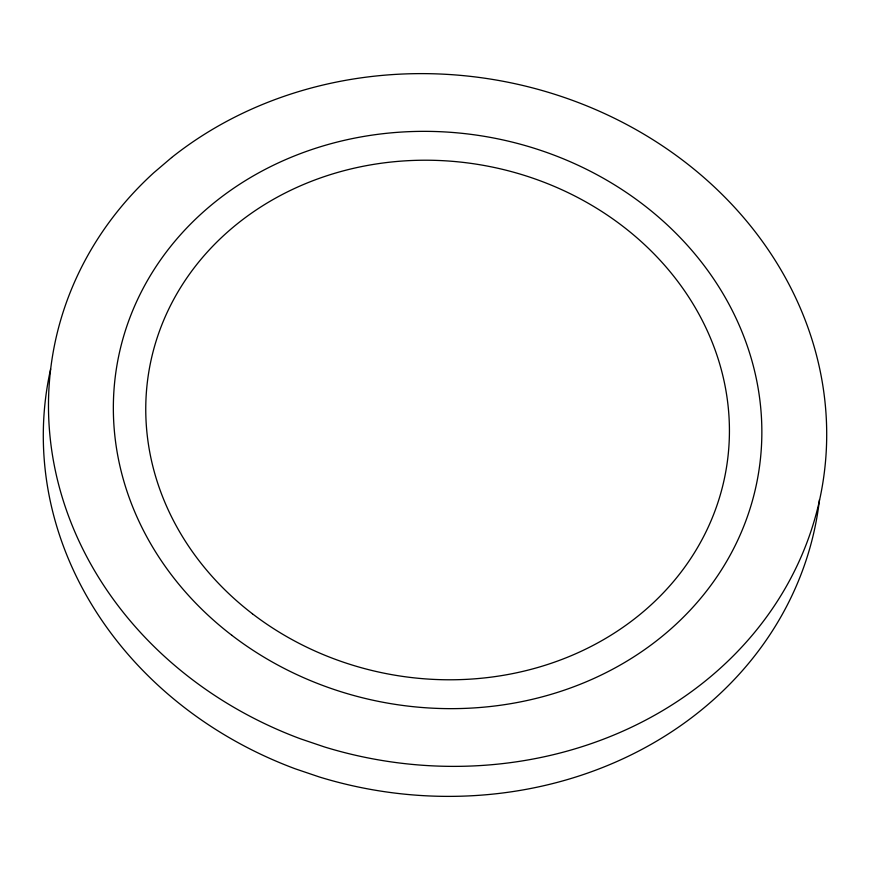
<?xml version="1.0" encoding="UTF-8"?>
<svg xmlns="http://www.w3.org/2000/svg" width="870" height="870" viewBox="0 0 870 870"><rect width="100%" height="100%" fill="white"/><g stroke="black" fill="none" stroke-linecap="round" stroke-linejoin="round"><path stroke-width="1.3" d="M819.496 499.576A390.358 344.988 9.8 0 1 319.431 776.997L295.311 768.83A390.358 344.988 9.8 0 1 50.634 369M171.618 157.557L153.609 172.902A390.358 344.988 9.8 0 0 300.498 738.826L324.608 746.993A390.358 344.988 9.8 0 0 816.549 355.449A390.358 344.988 9.8 0 0 171.618 157.557M252.43 613.785A292.766 258.738 9.8 0 0 725.526 472.943A292.766 258.738 9.8 0 0 334.809 173.271A292.766 258.738 9.8 0 0 252.43 613.785M231.866 635.317A325.293 287.491 9.8 0 0 757.52 478.826A325.293 287.491 9.8 0 0 323.39 145.856A325.293 287.491 9.8 0 0 231.866 635.317"/></g></svg>
